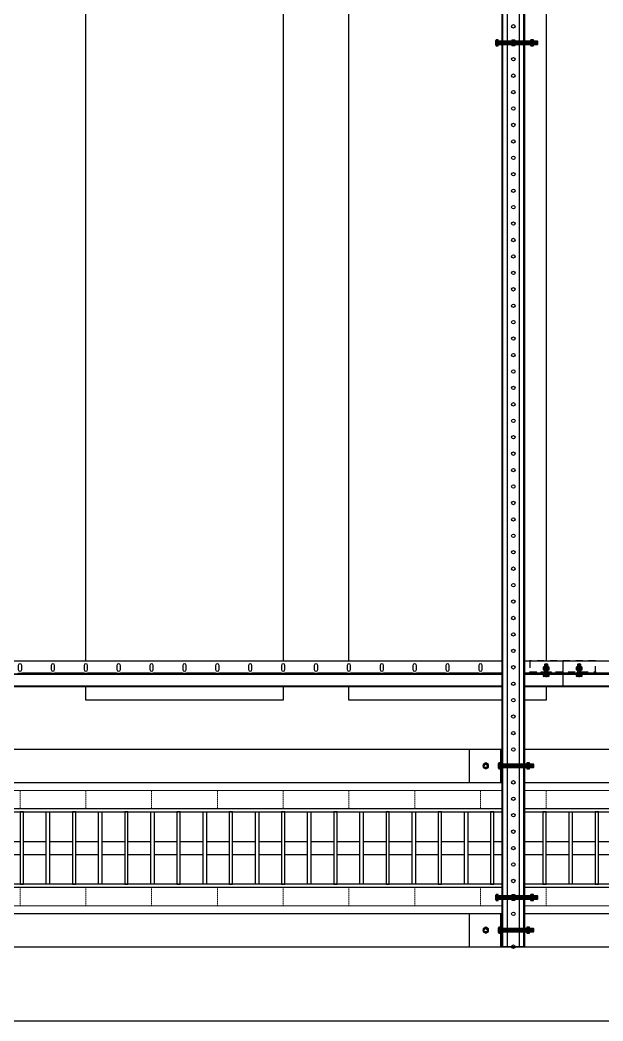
# Model space of a CAD drawing. Header units: millimetres. Extents: x -962357 to -591296, y -223672 to 59420.
# Drawn here: x -796230 to -795344, y -179329 to -177807 of the extents above; entities that cross this region are included whole.
import ezdxf

# ---------------------------------------------------------------- set-up
doc = ezdxf.new("R2010")
doc.units = ezdxf.units.MM
doc.linetypes.add('DPA_Hidden 50', pattern=[3, 2, -1])
doc.linetypes.add('TA_HL_003.00000', pattern=[19.5, 10.65, -8.85])
for name, color, linetype in [('000 - H A T C H', 8, 'Continuous'), ('000 - WIPEOUT', 250, 'Continuous'), ('001 - ASCESSORIES', 251, 'Continuous'), ('A04_TUBE SERIES', 2, 'Continuous'), ('A11_ALU.SOLID SHEET', 2, 'Continuous')]:
    doc.layers.add(name, color=color, linetype=linetype)
doc.layers.add('A-GLAZ-CURT', color=2, linetype='Continuous', lineweight=9)
pattern_1 = [(110, (-0.5, 0), (-0.939693, -0.34202), []), (110, (-0.2012, 0.6409), (-0.939693, -0.34202), [1.25, -0.25, 0, -0.25])]

# ---------------------------------------------------------------- blocks, each defined once
blk = doc.blocks.new('*U4621')
at = {"color": 1}
blk.add_wipeout([(600, -60), (-600, -60), (-600, 60), (600, 60)], dxfattribs=at).dxf.layer = '000 - WIPEOUT'
at = {"layer": '001 - ASCESSORIES', "color": 0}
blk.add_lwpolyline([(600, -60), (-600, -60), (-600, 60), (600, 60)], close=True, dxfattribs=at)
at = {"layer": '001 - ASCESSORIES'}
for points in [[(-593.5, -55), (-598.5, -55), (-598.5, 55), (-593.5, 55)], [(595, -55), (-595, -55), (-595, 55), (595, 55)], [(-558.8, -55), (-553.8, -55), (-553.8, 55), (-558.8, 55)], [(-514, -55), (-519, -55), (-519, 55), (-514, 55)], [(-479.3, -55), (-474.3, -55), (-474.3, 55), (-479.3, 55)], [(-434.6, -55), (-439.6, -55), (-439.6, 55), (-434.6, 55)], [(-399.8, -55), (-394.8, -55), (-394.8, 55), (-399.8, 55)], [(-355.1, -55), (-360.1, -55), (-360.1, 55), (-355.1, 55)], [(-320.4, -55), (-315.4, -55), (-315.4, 55), (-320.4, 55)], [(-275.6, -55), (-280.6, -55), (-280.6, 55), (-275.6, 55)], [(-240.9, -55), (-235.9, -55), (-235.9, 55), (-240.9, 55)], [(-196.2, -55), (-201.2, -55), (-201.2, 55), (-196.2, 55)], [(-161.4, -55), (-156.4, -55), (-156.4, 55), (-161.4, 55)], [(-116.7, -55), (-121.7, -55), (-121.7, 55), (-116.7, 55)], [(-82, -55), (-77, -55), (-77, 55), (-82, 55)], [(-37.2, -55), (-42.2, -55), (-42.2, 55), (-37.2, 55)], [(-2.5, -55), (2.5, -55), (2.5, 55), (-2.5, 55)], [(42.2, -55), (37.2, -55), (37.2, 55), (42.2, 55)], [(77, -55), (82, -55), (82, 55), (77, 55)], [(121.7, -55), (116.7, -55), (116.7, 55), (121.7, 55)], [(156.4, -55), (161.4, -55), (161.4, 55), (156.4, 55)], [(201.2, -55), (196.2, -55), (196.2, 55), (201.2, 55)], [(235.9, -55), (240.9, -55), (240.9, 55), (235.9, 55)], [(280.6, -55), (275.6, -55), (275.6, 55), (280.6, 55)], [(315.4, -55), (320.4, -55), (320.4, 55), (315.4, 55)], [(360.1, -55), (355.1, -55), (355.1, 55), (360.1, 55)], [(394.8, -55), (399.8, -55), (399.8, 55), (394.8, 55)], [(439.6, -55), (434.6, -55), (434.6, 55), (439.6, 55)], [(474.3, -55), (479.3, -55), (479.3, 55), (474.3, 55)], [(519, -55), (514, -55), (514, 55), (519, 55)], [(553.8, -55), (558.8, -55), (558.8, 55), (553.8, 55)], [(598.5, -55), (593.5, -55), (593.5, 55), (598.5, 55)]]:
    blk.add_lwpolyline(points, close=True, dxfattribs=at)
for points in [[(-593.5, 10), (-558.8, 10)], [(-553.8, 10), (-519, 10)], [(-514, 10), (-479.3, 10)], [(-474.3, 10), (-439.6, 10)], [(-434.6, 10), (-399.8, 10)], [(-394.8, 10), (-360.1, 10)], [(-355.1, 10), (-320.4, 10)], [(-315.4, 10), (-280.6, 10)], [(-275.6, 10), (-240.9, 10)], [(-235.9, 10), (-201.2, 10)], [(-196.2, 10), (-161.4, 10)], [(-156.4, 10), (-121.7, 10)], [(-116.7, 10), (-82, 10)], [(-77, 10), (-42.2, 10)], [(-37.2, 10), (-2.5, 10)], [(2.5, 10), (37.2, 10)], [(42.2, 10), (77, 10)], [(82, 10), (116.7, 10)], [(121.7, 10), (156.4, 10)], [(161.4, 10), (196.2, 10)], [(201.2, 10), (235.9, 10)], [(240.9, 10), (275.6, 10)], [(280.6, 10), (315.4, 10)], [(320.4, 10), (355.1, 10)], [(360.1, 10), (394.8, 10)], [(399.8, 10), (434.6, 10)], [(439.6, 10), (474.3, 10)], [(479.3, 10), (514, 10)], [(519, 10), (553.8, 10)], [(558.8, 10), (593.5, 10)], [(-593.5, -10), (-558.8, -10)], [(-553.8, -10), (-519, -10)], [(-514, -10), (-479.3, -10)], [(-474.3, -10), (-439.6, -10)], [(-434.6, -10), (-399.8, -10)], [(-394.8, -10), (-360.1, -10)], [(-355.1, -10), (-320.4, -10)], [(-315.4, -10), (-280.6, -10)], [(-275.6, -10), (-240.9, -10)], [(-235.9, -10), (-201.2, -10)], [(-196.2, -10), (-161.4, -10)], [(-156.4, -10), (-121.7, -10)], [(-116.7, -10), (-82, -10)], [(-77, -10), (-42.2, -10)], [(-37.2, -10), (-2.5, -10)], [(2.5, -10), (37.2, -10)], [(42.2, -10), (77, -10)], [(82, -10), (116.7, -10)], [(121.7, -10), (156.4, -10)], [(161.4, -10), (196.2, -10)], [(201.2, -10), (235.9, -10)], [(240.9, -10), (275.6, -10)], [(280.6, -10), (315.4, -10)], [(320.4, -10), (355.1, -10)], [(360.1, -10), (394.8, -10)], [(399.8, -10), (434.6, -10)], [(439.6, -10), (474.3, -10)], [(479.3, -10), (514, -10)], [(519, -10), (553.8, -10)], [(558.8, -10), (593.5, -10)]]:
    blk.add_lwpolyline(points, dxfattribs=at)
blk = doc.blocks.new('*U4646')
blk.add_attdef('EXTR.OVL-LENGTH_', (-25, -59.1), '', height=5)
blk.add_wipeout([(-25, 0), (25, 0), (25, 67400), (-25, 67400)]).dxf.layer = '000 - WIPEOUT'
at = {"layer": 'A04_TUBE SERIES', "color": 0}
blk.add_lwpolyline([(-25, 0), (25, 0), (25, 67400), (-25, 67400)], close=True, dxfattribs=at)
blk = doc.blocks.new('*U4648')
blk.add_attdef('EXTR.OVL-LENGTH_', (-25, -59.1), '', height=5)
blk.add_wipeout([(-25, 0), (25, 0), (25, 67400), (-25, 67400)]).dxf.layer = '000 - WIPEOUT'
at = {"layer": 'A04_TUBE SERIES', "color": 0}
blk.add_lwpolyline([(-25, 0), (25, 0), (25, 67400), (-25, 67400)], close=True, dxfattribs=at)
blk = doc.blocks.new('*U4717')
at = {"color": 3}
for points in [[(-1050, -22050), (1050, -22050), (1050, -22350), (-1050, -22350)], [(-1050, -22450), (1050, -22450), (1050, -22750), (-1050, -22750)]]:
    blk.add_wipeout(points, dxfattribs=at).dxf.layer = '000 - WIPEOUT'
at = {"layer": 'A11_ALU.SOLID SHEET', "color": 0, "linetype": 'ByBlock'}
for points in [[(-1050, -22350), (1050, -22350), (1050, -22050), (-1050, -22050)], [(-1050, -22750), (1050, -22750), (1050, -22450), (-1050, -22450)]]:
    blk.add_lwpolyline(points, close=True, dxfattribs=at)
blk = doc.blocks.new('000 - ASSCESSORIES_FAMELINE_GALV.BRACKET_FITTING_Z-PROFILE_HR-02AA_TOP_VIEW')
blk.add_wipeout([(-1200, 39), (1200, 39), (1200, 0), (-1200, 0)]).dxf.layer = '000 - WIPEOUT'
at = {"layer": '001 - ASCESSORIES', "linetype": 'Continuous'}
for p, q in [((-1200, 39), (1200, 39)), ((-1200, 0), (1200, 0))]:
    blk.add_line(p, q, dxfattribs=at)
at = {"layer": '001 - ASCESSORIES', "color": 1, "linetype": 'ByBlock'}
for p, q in [((422.4, 20.2), (422.4, 19)), ((472.4, 20.2), (472.4, 19)), ((522.4, 20.2), (522.4, 19)), ((572.4, 20.2), (572.4, 19)), ((622.4, 20.2), (622.4, 19)), ((672.4, 20.2), (672.4, 19)), ((722.4, 20.2), (722.4, 19)), ((772.4, 20.2), (772.4, 19)), ((822.4, 20.2), (822.4, 19)), ((872.4, 20.2), (872.4, 19)), ((922.4, 20.2), (922.4, 19)), ((972.4, 20.2), (972.4, 19)), ((1022.4, 20.2), (1022.4, 19)), ((1072.4, 20.2), (1072.4, 19)), ((1122.4, 20.2), (1122.4, 19)), ((1172.4, 20.2), (1172.4, 19))]:
    blk.add_line(p, q, dxfattribs=at)
at = {"layer": '001 - ASCESSORIES', "color": 0, "linetype": 'ByBlock'}
blk.add_lwpolyline([(-1200, 39), (1200, 39), (1200, 19), (-1200, 19)], close=True, dxfattribs=at)
at = {"layer": '001 - ASCESSORIES'}
for points in [[(-1172.4, 26), (-1172.4, 32, 1), (-1177.6, 32), (-1177.6, 26, 1)], [(377.6, 26), (377.6, 32, 1), (372.4, 32), (372.4, 26, 1)], [(427.6, 26), (427.6, 32, 1), (422.4, 32), (422.4, 26, 1)], [(477.6, 26), (477.6, 32, 1), (472.4, 32), (472.4, 26, 1)], [(527.6, 26), (527.6, 32, 1), (522.4, 32), (522.4, 26, 1)], [(577.6, 26), (577.6, 32, 1), (572.4, 32), (572.4, 26, 1)], [(627.6, 26), (627.6, 32, 1), (622.4, 32), (622.4, 26, 1)], [(677.6, 26), (677.6, 32, 1), (672.4, 32), (672.4, 26, 1)], [(727.6, 26), (727.6, 32, 1), (722.4, 32), (722.4, 26, 1)], [(777.6, 26), (777.6, 32, 1), (772.4, 32), (772.4, 26, 1)], [(827.6, 26), (827.6, 32, 1), (822.4, 32), (822.4, 26, 1)], [(877.6, 26), (877.6, 32, 1), (872.4, 32), (872.4, 26, 1)], [(927.6, 26), (927.6, 32, 1), (922.4, 32), (922.4, 26, 1)], [(977.6, 26), (977.6, 32, 1), (972.4, 32), (972.4, 26, 1)], [(1027.6, 26), (1027.6, 32, 1), (1022.4, 32), (1022.4, 26, 1)], [(1077.6, 26), (1077.6, 32, 1), (1072.4, 32), (1072.4, 26, 1)], [(1127.6, 26), (1127.6, 32, 1), (1122.4, 32), (1122.4, 26, 1)], [(1177.6, 26), (1177.6, 32, 1), (1172.4, 32), (1172.4, 26, 1)]]:
    blk.add_lwpolyline(points, format="xyb", close=True, dxfattribs=at)
at = {"layer": '001 - ASCESSORIES', "color": 1, "linetype": 'ByBlock'}
for points in [[(-1200, 20.2), (-1177.6, 20.2), (-1177.6, 19), (-1200, 19)], [(-1177.6, 20.2), (-1172.4, 20.2), (-1172.4, 19), (-1177.6, 19)], [(-1127.6, 20.2), (-1172.4, 20.2), (-1172.4, 19), (-1127.6, 19)], [(372.4, 20.2), (377.6, 20.2), (377.6, 19), (372.4, 19)], [(422.4, 20.2), (377.6, 20.2), (377.6, 19), (422.4, 19)], [(422.4, 20.2), (427.6, 20.2), (427.6, 19), (422.4, 19)], [(472.4, 20.2), (427.6, 20.2), (427.6, 19), (472.4, 19)], [(472.4, 20.2), (477.6, 20.2), (477.6, 19), (472.4, 19)], [(522.4, 20.2), (477.6, 20.2), (477.6, 19), (522.4, 19)], [(522.4, 20.2), (527.6, 20.2), (527.6, 19), (522.4, 19)], [(572.4, 20.2), (527.6, 20.2), (527.6, 19), (572.4, 19)], [(572.4, 20.2), (577.6, 20.2), (577.6, 19), (572.4, 19)], [(622.4, 20.2), (577.6, 20.2), (577.6, 19), (622.4, 19)], [(622.4, 20.2), (627.6, 20.2), (627.6, 19), (622.4, 19)], [(672.4, 20.2), (627.6, 20.2), (627.6, 19), (672.4, 19)], [(672.4, 20.2), (677.6, 20.2), (677.6, 19), (672.4, 19)], [(722.4, 20.2), (677.6, 20.2), (677.6, 19), (722.4, 19)], [(722.4, 20.2), (727.6, 20.2), (727.6, 19), (722.4, 19)], [(772.4, 20.2), (727.6, 20.2), (727.6, 19), (772.4, 19)], [(772.4, 20.2), (777.6, 20.2), (777.6, 19), (772.4, 19)], [(822.4, 20.2), (777.6, 20.2), (777.6, 19), (822.4, 19)], [(822.4, 20.2), (827.6, 20.2), (827.6, 19), (822.4, 19)], [(872.4, 20.2), (827.6, 20.2), (827.6, 19), (872.4, 19)], [(872.4, 20.2), (877.6, 20.2), (877.6, 19), (872.4, 19)], [(922.4, 20.2), (877.6, 20.2), (877.6, 19), (922.4, 19)], [(922.4, 20.2), (927.6, 20.2), (927.6, 19), (922.4, 19)], [(972.4, 20.2), (927.6, 20.2), (927.6, 19), (972.4, 19)], [(972.4, 20.2), (977.6, 20.2), (977.6, 19), (972.4, 19)], [(1022.4, 20.2), (977.6, 20.2), (977.6, 19), (1022.4, 19)], [(1022.4, 20.2), (1027.6, 20.2), (1027.6, 19), (1022.4, 19)], [(1072.4, 20.2), (1027.6, 20.2), (1027.6, 19), (1072.4, 19)], [(1072.4, 20.2), (1077.6, 20.2), (1077.6, 19), (1072.4, 19)], [(1122.4, 20.2), (1077.6, 20.2), (1077.6, 19), (1122.4, 19)], [(1122.4, 20.2), (1127.6, 20.2), (1127.6, 19), (1122.4, 19)], [(1172.4, 20.2), (1127.6, 20.2), (1127.6, 19), (1172.4, 19)], [(1172.4, 20.2), (1177.6, 20.2), (1177.6, 19), (1172.4, 19)], [(1200, 20.2), (1177.6, 20.2), (1177.6, 19), (1200, 19)]]:
    blk.add_lwpolyline(points, close=True, dxfattribs=at)
at = {"layer": '001 - ASCESSORIES'}
blk.add_lwpolyline([(-1200, 19), (1200, 19), (1200, 0), (-1200, 0)], close=True, dxfattribs=at)
at = {"layer": '001 - ASCESSORIES', "color": 2}
blk.add_lwpolyline([(-1200, 1.2), (1200, 1.2), (1200, 0), (-1200, 0)], close=True, dxfattribs=at)
blk = doc.blocks.new('*U4662')
at = {"color": 1}
for p, q in [((-3.5, 4.5), (3.5, 4.5)), ((-3.5, 0), (3.5, 0))]:
    blk.add_line(p, q, dxfattribs=at)
at = {"color": 0}
for points in [[(-2.3, 4.2, 0.249893), (-4.6, 4.2), (-4.6, 0.3, 0.249893), (-2.3, 0.3)], [(2.3, 4.2, 0.062422), (0, 4.5, 0.062422), (-2.3, 4.2), (-2.3, 0.3, 0.061692), (0, 0, 0.061692), (2.3, 0.3)], [(4.6, 4.2, 0.249893), (2.3, 4.2), (2.3, 0.3, 0.249893), (4.6, 0.3)]]:
    blk.add_lwpolyline(points, format="xyb", close=True, dxfattribs=at)
blk = doc.blocks.new('*U4707')
at = {"layer": '000 - H A T C H'}
h = blk.add_hatch(color=250, dxfattribs=at)
h.dxf.hatch_style = 1
edge = h.paths.add_edge_path()
edge.add_line((0.3, 4.6), (4.2, 4.6))
edge.add_arc((2, 3.5), 2.45, 0, 28.0609, ccw=False)
edge.add_line((4.5, 3.5), (4.5, 0))
edge.add_arc((-4.9, 0), 9.36, -0.0239, 0.0239, ccw=False)
edge.add_line((4.5, 0), (4.5, 0))
edge.add_arc((-4.9, 0), 9.36, -0.0239, 0.0239, ccw=False)
edge.add_line((4.5, 0), (4.5, -3.5))
edge.add_arc((2, -3.5), 2.45, -28.0609, 0, ccw=False)
edge.add_line((4.2, -4.6), (0.3, -4.6))
edge.add_arc((2.5, -3.5), 2.45, 180, 208.0609, ccw=False)
edge.add_line((0, -3.5), (0, 3.5))
edge.add_arc((2.5, 3.5), 2.45, 151.9391, 180, ccw=False)
at = {"layer": '001 - ASCESSORIES', "color": 0, "rotation": 270}
blk.add_blockref('*U4662', (0, 0), dxfattribs=at)
blk = doc.blocks.new('*U4682')
at = {"color": 1}
for p, q in [((-3.5, 3.5), (3.5, 3.5)), ((-3.5, 0), (3.5, 0))]:
    blk.add_line(p, q, dxfattribs=at)
at = {"color": 0}
for points in [[(-2.3, 3.2, 0.249855), (-4.6, 3.2), (-4.6, 0.3, 0.249855), (-2.3, 0.3)], [(2.3, 3.2, 0.062432), (0, 3.5, 0.062432), (-2.3, 3.2), (-2.3, 0.3, 0.061701), (0, 0, 0.061701), (2.3, 0.3)], [(4.6, 3.2, 0.249855), (2.3, 3.2), (2.3, 0.3, 0.249855), (4.6, 0.3)]]:
    blk.add_lwpolyline(points, format="xyb", close=True, dxfattribs=at)
blk = doc.blocks.new('*U4688')
at = {"layer": '000 - H A T C H'}
h = blk.add_hatch(dxfattribs=at)
h.set_pattern_fill('ANSI35', color=8, scale=4, angle=65)
h.set_pattern_definition(pattern_1)
h.paths.add_polyline_path([(0, -2.5), (14.5, -2.5), (14.5, 2.5), (0, 2.5)])
at = {"color": 8}
blk.add_line((14.5, -2.5), (14.5, 2.5), dxfattribs=at)
at = {"color": 1}
blk.add_lwpolyline([(14.5, 2.5), (0, 2.5), (0, -2.5), (14.5, -2.5), (15, -2), (15, 2)], close=True, dxfattribs=at)
blk = doc.blocks.new('*U4699')
at = {"layer": '000 - H A T C H'}
h = blk.add_hatch(color=250, dxfattribs=at)
h.dxf.hatch_style = 1
edge = h.paths.add_edge_path()
edge.add_line((-0.3, -4.6), (-3.2, -4.6))
edge.add_arc((-1, -3.5), 2.45, 180, 208.0569, ccw=False)
edge.add_line((-3.5, -3.5), (-3.5, 0))
edge.add_arc((5.9, 0), 9.36, 179.9761, 180.0239, ccw=False)
edge.add_line((-3.5, 0), (-3.5, 0))
edge.add_arc((5.9, 0), 9.36, 179.9761, 180.0239, ccw=False)
edge.add_line((-3.5, 0), (-3.5, 3.5))
edge.add_arc((-1, 3.5), 2.45, 151.9431, 180, ccw=False)
edge.add_line((-3.2, 4.6), (-0.3, 4.6))
edge.add_arc((-2.5, 3.5), 2.45, 360, 388.0569, ccw=False)
edge.add_line((0, 3.5), (0, -3.5))
edge.add_arc((-2.5, -3.5), 2.45, 331.9431, 360, ccw=False)
blk.add_blockref('*U4688', (0, 0))
at = {"layer": '001 - ASCESSORIES', "rotation": 90}
blk.add_blockref('*U4682', (0, 0), dxfattribs=at)
blk = doc.blocks.new('000 - ASSCESSORIES_FAMELINE_GALV._SPICE-FOR_HR-02A_TOP_VIEW')
at = {"layer": '001 - ASCESSORIES', "color": 0, "linetype": 'ByBlock'}
blk.add_lwpolyline([(-50, 0), (50, 0), (50, 18.8), (-50, 18.8)], close=True, dxfattribs=at)
at = {"layer": '001 - ASCESSORIES', "linetype": 'ByBlock'}
blk.add_lwpolyline([(-50, 2), (50, 2), (50, 0), (-50, 0)], close=True, dxfattribs=at)
at = {"layer": '001 - ASCESSORIES', "color": 1}
for points in [[(-32.6, 2), (-17.4, 2), (-17.4, 0), (-32.6, 0)], [(22.4, 2), (27.6, 2), (27.6, 0), (22.4, 0)]]:
    blk.add_lwpolyline(points, close=True, dxfattribs=at)
blk = doc.blocks.new('*U4946')
at = {"layer": '001 - ASCESSORIES', "linetype": 'ByBlock', "rotation": 180}
blk.add_blockref('000 - ASSCESSORIES_FAMELINE_GALV.BRACKET_FITTING_Z-PROFILE_HR-02AA_TOP_VIEW', (-24000, 39), dxfattribs=at)
blk.add_blockref('000 - ASSCESSORIES_FAMELINE_GALV.BRACKET_FITTING_Z-PROFILE_HR-02AA_TOP_VIEW', (-21600, 39), dxfattribs=at)
at = {"layer": '001 - ASCESSORIES', "rotation": 270}
for name, p in [('*U4699', (-22825, 20)), ('*U4707', (-22825, 13.6))]:
    blk.add_blockref(name, p, dxfattribs=at)
at = {"layer": '001 - ASCESSORIES', "linetype": 'TA_HL_003.00000', "rotation": 180}
blk.add_blockref('000 - ASSCESSORIES_FAMELINE_GALV._SPICE-FOR_HR-02A_TOP_VIEW', (-22800, 18.8), dxfattribs=at)
at = {"layer": '001 - ASCESSORIES', "rotation": 270}
for name, p in [('*U4699', (-22775, 20)), ('*U4707', (-22775, 13.6))]:
    blk.add_blockref(name, p, dxfattribs=at)
blk = doc.blocks.new('*U4945')
at = {"color": 6}
blk.add_wipeout([(1425, -17), (-1425, -17), (-1425, 17), (1425, 17)], dxfattribs=at).dxf.layer = '000 - WIPEOUT'
at = {"layer": '001 - ASCESSORIES', "color": 0, "linetype": 'ByBlock'}
for p, q in [((1425, 15.8), (-1425, 15.8)), ((1425, -15.8), (-1425, -15.8))]:
    blk.add_line(p, q, dxfattribs=at)
at = {"layer": '001 - ASCESSORIES', "color": 1}
blk.add_lwpolyline([(1425, 17), (1425, -17), (-1425, -17), (-1425, 17)], close=True, dxfattribs=at)
at = {"layer": '001 - ASCESSORIES', "color": 0, "linetype": 'ByBlock'}
for points in [[(-1425, 17), (-1425, 9), (1425, 9), (1425, 17)], [(-1425, -9), (-1425, -17), (1425, -17), (1425, -9)]]:
    blk.add_lwpolyline(points, close=True, dxfattribs=at)
at = {"layer": '001 - ASCESSORIES', "color": 1, "linetype": 'Continuous'}
for centre in [(25, 0), (50, 0), (75, 0), (100, 0), (125, 0), (150, 0), (175, 0), (200, 0), (225, 0), (250, 0), (275, 0), (300, 0), (325, 0), (350, 0), (375, 0), (400, 0), (425, 0), (450, 0), (475, 0), (500, 0), (525, 0), (550, 0), (575, 0), (600, 0), (625, 0), (650, 0), (675, 0), (700, 0), (725, 0), (750, 0), (775, 0), (800, 0), (825, 0), (850, 0), (875, 0), (900, 0), (925, 0), (950, 0), (975, 0), (1000, 0), (1025, 0), (1050, 0), (1075, 0), (1100, 0), (1125, 0), (1150, 0), (1175, 0), (1200, 0), (1225, 0), (1250, 0), (1275, 0), (1300, 0), (1325, 0), (1350, 0), (1375, 0), (1400, 0), (1425, 0)]:
    blk.add_circle(centre, 2.6, dxfattribs=at)
blk = doc.blocks.new('*U4663')
at = {"layer": '001 - ASCESSORIES', "color": 0}
blk.add_lwpolyline([(4.6, 0), (2.3, 4), (-2.3, 4), (-4.6, 0), (-2.3, -4), (2.3, -4)], close=True, dxfattribs=at)
at = {"layer": '001 - ASCESSORIES', "color": 8}
blk.add_circle((0, 0), 3.85, dxfattribs=at)
at = {"layer": '001 - ASCESSORIES', "color": 0}
blk.add_circle((0, 0), 2.6, dxfattribs=at)
blk = doc.blocks.new('*U4664')
at = {"layer": '000 - H A T C H'}
h = blk.add_hatch(color=250, dxfattribs=at)
h.dxf.hatch_style = 1
h.paths.add_polyline_path([(4, -2.3), (4, 2.3), (0, 4.6), (-4, 2.3), (-4, -2.3), (0, -4.6)])
h.paths.add_polyline_path([(0, -2.6, -1), (0, 2.6, -1)], flags=16)
at = {"layer": '001 - ASCESSORIES', "color": 0, "rotation": 270}
blk.add_blockref('*U4663', (0, 0), dxfattribs=at)
blk = doc.blocks.new('*U4696')
at = {"layer": '000 - H A T C H'}
h = blk.add_hatch(dxfattribs=at)
h.set_pattern_fill('ANSI35', color=8, scale=4, angle=65)
h.set_pattern_definition(pattern_1)
h.paths.add_polyline_path([(0, -2.5), (59.5, -2.5), (59.5, 2.5), (0, 2.5)])
at = {"color": 8}
blk.add_line((59.5, -2.5), (59.5, 2.5), dxfattribs=at)
at = {"color": 1}
blk.add_lwpolyline([(59.5, 2.5), (0, 2.5), (0, -2.5), (59.5, -2.5), (60, -2), (60, 2)], close=True, dxfattribs=at)
blk = doc.blocks.new('*U4748')
at = {"layer": '000 - H A T C H'}
h = blk.add_hatch(color=250, dxfattribs=at)
h.dxf.hatch_style = 1
edge = h.paths.add_edge_path()
edge.add_line((-0.3, -4.6), (-3.2, -4.6))
edge.add_arc((-1, -3.5), 2.45, 180, 208.0569, ccw=False)
edge.add_line((-3.5, -3.5), (-3.5, 0))
edge.add_arc((5.9, 0), 9.36, 179.9761, 180.0239, ccw=False)
edge.add_line((-3.5, 0), (-3.5, 0))
edge.add_arc((5.9, 0), 9.36, 179.9761, 180.0239, ccw=False)
edge.add_line((-3.5, 0), (-3.5, 3.5))
edge.add_arc((-1, 3.5), 2.45, 151.9431, 180, ccw=False)
edge.add_line((-3.2, 4.6), (-0.3, 4.6))
edge.add_arc((-2.5, 3.5), 2.45, 360, 388.0569, ccw=False)
edge.add_line((0, 3.5), (0, -3.5))
edge.add_arc((-2.5, -3.5), 2.45, 331.9431, 360, ccw=False)
blk.add_blockref('*U4696', (0, 0))
at = {"layer": '001 - ASCESSORIES', "rotation": 90}
blk.add_blockref('*U4682', (0, 0), dxfattribs=at)
blk = doc.blocks.new('*U4821')
at = {"layer": '001 - ASCESSORIES'}
blk.add_blockref('*U4748', (-23, 0), dxfattribs=at)
at = {"layer": '001 - ASCESSORIES', "color": 2}
for rotation in [90, 90, 270, 270]:
    blk.add_blockref('*U4664', (0, 0), dxfattribs=dict(at, rotation=rotation))
at = {"layer": '001 - ASCESSORIES', "color": 1}
blk.add_blockref('*U4707', (26.2, 0), dxfattribs=at)
blk = doc.blocks.new('000 - ASSCESSORIES_FAMELINE_AL.EXTR._L-PROFILE_50x68mm._non-code_TOP_VIEW')
blk.add_wipeout([(-50, -25), (0, -25), (0, 25), (-50, 25)]).dxf.layer = '000 - WIPEOUT'
at = {"layer": '000 - H A T C H'}
h = blk.add_hatch(dxfattribs=at)
h.set_pattern_fill('ANSI32', color=8, scale=0.5)
h.set_pattern_definition([(45, (-14193.569, 11847.092), (-3.367596, 3.367596), []), (45, (-14191.324, 11847.092), (-3.367596, 3.367596), [])])
h.paths.add_polyline_path([(-2, 20), (0, 20), (0, 25), (-2, 25)])
h.paths.add_polyline_path([(0, -20), (-2, -20), (-2, -25), (0, -25)])
at = {"layer": '001 - ASCESSORIES', "color": 0}
for p, q in [((0, 20), (-2, 20)), ((-2, -20), (0, -20))]:
    blk.add_line(p, q, dxfattribs=at)
at = {"layer": '001 - ASCESSORIES', "color": 1}
blk.add_line((-2, -20), (-2, 20), dxfattribs=at)
at = {"layer": '001 - ASCESSORIES'}
blk.add_lwpolyline([(-50, -25), (0, -25), (0, 25), (-50, 25)], close=True, dxfattribs=at)
at = {"layer": '001 - ASCESSORIES', "color": 0}
for points in [[(-2, 25), (0, 25), (0, 20), (-2, 20)], [(-2, -20), (0, -20), (0, -25), (-2, -25)]]:
    blk.add_lwpolyline(points, close=True, dxfattribs=at)
at = {"layer": '001 - ASCESSORIES', "color": 1}
blk.add_circle((-25, 0), 2.6, dxfattribs=at)
blk = doc.blocks.new('*U4738')
at = {"layer": '001 - ASCESSORIES', "color": 0}
blk.add_blockref('000 - ASSCESSORIES_FAMELINE_AL.EXTR._L-PROFILE_50x68mm._non-code_TOP_VIEW', (0, 0), dxfattribs=at)
blk = doc.blocks.new('*U4683')
blk.add_circle((0, 0), 3.66)
at = {"layer": '001 - ASCESSORIES', "color": 0}
blk.add_lwpolyline([(4.6, 0), (2.3, 4), (-2.3, 4), (-4.6, 0), (-2.3, -4), (2.3, -4)], close=True, dxfattribs=at)
at = {"layer": '001 - ASCESSORIES', "color": 8}
blk.add_circle((0, 0), 3.85, dxfattribs=at)
blk = doc.blocks.new('*U4715')
at = {"layer": '001 - ASCESSORIES', "rotation": 90}
blk.add_blockref('*U4683', (0, 0), dxfattribs=at)
blk = doc.blocks.new('*U4751')
at = {"layer": '001 - ASCESSORIES'}
blk.add_blockref('*U4715', (0, 0), dxfattribs=at)
blk = doc.blocks.new('*U4694')
at = {"layer": '000 - H A T C H'}
h = blk.add_hatch(dxfattribs=at)
h.set_pattern_fill('ANSI35', color=8, scale=4, angle=65)
h.set_pattern_definition(pattern_1)
h.paths.add_polyline_path([(0, -2.5), (49.5, -2.5), (49.5, 2.5), (0, 2.5)])
at = {"color": 8}
blk.add_line((49.5, -2.5), (49.5, 2.5), dxfattribs=at)
at = {"color": 1}
blk.add_lwpolyline([(49.5, 2.5), (0, 2.5), (0, -2.5), (49.5, -2.5), (50, -2), (50, 2)], close=True, dxfattribs=at)
blk = doc.blocks.new('*U4746')
at = {"layer": '000 - H A T C H'}
h = blk.add_hatch(color=250, dxfattribs=at)
h.dxf.hatch_style = 1
edge = h.paths.add_edge_path()
edge.add_line((-0.3, -4.6), (-3.2, -4.6))
edge.add_arc((-1, -3.5), 2.45, 180, 208.0569, ccw=False)
edge.add_line((-3.5, -3.5), (-3.5, 0))
edge.add_arc((5.9, 0), 9.36, 179.9761, 180.0239, ccw=False)
edge.add_line((-3.5, 0), (-3.5, 0))
edge.add_arc((5.9, 0), 9.36, 179.9761, 180.0239, ccw=False)
edge.add_line((-3.5, 0), (-3.5, 3.5))
edge.add_arc((-1, 3.5), 2.45, 151.9431, 180, ccw=False)
edge.add_line((-3.2, 4.6), (-0.3, 4.6))
edge.add_arc((-2.5, 3.5), 2.45, 360, 388.0569, ccw=False)
edge.add_line((0, 3.5), (0, -3.5))
edge.add_arc((-2.5, -3.5), 2.45, 331.9431, 360, ccw=False)
blk.add_blockref('*U4694', (0, 0))
at = {"layer": '001 - ASCESSORIES', "rotation": 90}
blk.add_blockref('*U4682', (0, 0), dxfattribs=at)
blk = doc.blocks.new('*U4752')
at = {"layer": '001 - ASCESSORIES'}
for name, p in [('*U4746', (0, 0)), ('*U4707', (39.2, 0))]:
    blk.add_blockref(name, p, dxfattribs=at)
blk = doc.blocks.new('*U4794')
at = {"color": 2}
blk.add_blockref('*U4738', (0, 0), dxfattribs=at)
for name, p in [('*U4751', (-25, 0)), ('*U4752', (-2, 0))]:
    blk.add_blockref(name, p)
blk = doc.blocks.new('*U4956')
blk.add_lwpolyline([(27650, -552), (-107450, -552), (-107450, -3555), (27650, -3555)], close=True)
blk.add_blockref('*U4621', (-51150, -3292))
at = {"layer": 'A04_TUBE SERIES', "color": 0, "linetype": 'ByBlock', "rotation": 90}
for name, p in [('*U4646', (-39950, -3167)), ('*U4648', (-39950, -3417))]:
    blk.add_blockref(name, p, dxfattribs=at)
at = {"layer": 'A11_ALU.SOLID SHEET', "color": 0, "linetype": 'ByBlock', "xscale": -1, "rotation": 90}
blk.add_blockref('*U4717', (-73500, -2017), dxfattribs=at)
at = {"layer": '001 - ASCESSORIES', "linetype": 'ByBlock', "rotation": 180}
blk.add_blockref('*U4946', (-73525, -3007.3), dxfattribs=at)
at = {"layer": '001 - ASCESSORIES', "linetype": 'ByBlock', "rotation": 270}
blk.add_blockref('*U4945', (-50800, -2017), dxfattribs=at)
at = {"layer": '001 - ASCESSORIES', "linetype": 'ByBlock'}
for name, p in [('*U4821', (-50800, -2067)), ('*U4794', (-50817, -3167)), ('*U4821', (-50800, -3367)), ('*U4794', (-50817, -3417))]:
    blk.add_blockref(name, p, dxfattribs=at)
blk.add_blockref('*U4794', (-50817, -3417), dxfattribs=at)
blk = doc.blocks.new('DPA_CP_Metal Ceiling Luminaire2 - Linear Luminaire-12404975-4160-01 UPPER PLATFORM LEVEL - REFLECTED CEILING PLAN')
at = {"layer": 'A-GLAZ-CURT'}
for p, q in [((-786932.4, 2701.5), (-786932.4, 2976.5)), ((-786932.4, 2976.5), (-785732.4, 2976.5)), ((-786932.4, 2976.5), (-786932.4, 2701.5)), ((-785732.4, 2976.5), (-786932.4, 2976.5)), ((-786932.4, 2976.5), (-785732.4, 2976.5)), ((-785732.4, 2976.5), (-785732.4, 2701.5)), ((-785732.4, 2701.5), (-785732.4, 2976.5)), ((-786932.4, 2939), (-786932.4, 2701.5)), ((-785732.4, 2939), (-785732.4, 2701.5)), ((-786932.4, 2926.5), (-785732.4, 2926.5)), ((-786932.4, 2751.5), (-785732.4, 2751.5)), ((-785732.4, 2701.5), (-786932.4, 2701.5)), ((-785732.4, 2701.5), (-786932.4, 2701.5)), ((-786932.4, 2701.5), (-785732.4, 2701.5))]:
    blk.add_line(p, q, dxfattribs=at)
at = {"layer": 'A-GLAZ-CURT', "linetype": 'DPA_Hidden 50'}
for p, q in [((-786837.4, 2926.5), (-786837.4, 2751.5)), ((-786732.4, 2926.5), (-786732.4, 2751.5)), ((-786632.4, 2926.5), (-786632.4, 2751.5)), ((-786532.4, 2926.5), (-786532.4, 2751.5)), ((-786432.4, 2926.5), (-786432.4, 2751.5)), ((-786332.4, 2926.5), (-786332.4, 2751.5)), ((-786232.4, 2926.5), (-786232.4, 2751.5)), ((-786132.4, 2926.5), (-786132.4, 2751.5)), ((-786032.4, 2926.5), (-786032.4, 2751.5)), ((-785932.4, 2926.5), (-785932.4, 2751.5)), ((-785827.4, 2926.5), (-785827.4, 2751.5))]:
    blk.add_line(p, q, dxfattribs=at)
blk = doc.blocks.new('*U453')
at = {"color": 1}
blk.add_wipeout([(600, -60), (-600, -60), (-600, 60), (600, 60)], dxfattribs=at).dxf.layer = '000 - WIPEOUT'
at = {"layer": '001 - ASCESSORIES', "color": 0}
blk.add_lwpolyline([(600, -60), (-600, -60), (-600, 60), (600, 60)], close=True, dxfattribs=at)
at = {"layer": '001 - ASCESSORIES'}
for points in [[(-593.5, -55), (-598.5, -55), (-598.5, 55), (-593.5, 55)], [(595, -55), (-595, -55), (-595, 55), (595, 55)], [(-558.8, -55), (-553.8, -55), (-553.8, 55), (-558.8, 55)], [(-514, -55), (-519, -55), (-519, 55), (-514, 55)], [(-479.3, -55), (-474.3, -55), (-474.3, 55), (-479.3, 55)], [(-434.6, -55), (-439.6, -55), (-439.6, 55), (-434.6, 55)], [(-399.8, -55), (-394.8, -55), (-394.8, 55), (-399.8, 55)], [(-355.1, -55), (-360.1, -55), (-360.1, 55), (-355.1, 55)], [(-320.4, -55), (-315.4, -55), (-315.4, 55), (-320.4, 55)], [(-275.6, -55), (-280.6, -55), (-280.6, 55), (-275.6, 55)], [(-240.9, -55), (-235.9, -55), (-235.9, 55), (-240.9, 55)], [(-196.2, -55), (-201.2, -55), (-201.2, 55), (-196.2, 55)], [(-161.4, -55), (-156.4, -55), (-156.4, 55), (-161.4, 55)], [(-116.7, -55), (-121.7, -55), (-121.7, 55), (-116.7, 55)], [(-82, -55), (-77, -55), (-77, 55), (-82, 55)], [(-37.2, -55), (-42.2, -55), (-42.2, 55), (-37.2, 55)], [(-2.5, -55), (2.5, -55), (2.5, 55), (-2.5, 55)], [(42.2, -55), (37.2, -55), (37.2, 55), (42.2, 55)], [(77, -55), (82, -55), (82, 55), (77, 55)], [(121.7, -55), (116.7, -55), (116.7, 55), (121.7, 55)], [(156.4, -55), (161.4, -55), (161.4, 55), (156.4, 55)], [(201.2, -55), (196.2, -55), (196.2, 55), (201.2, 55)], [(235.9, -55), (240.9, -55), (240.9, 55), (235.9, 55)], [(280.6, -55), (275.6, -55), (275.6, 55), (280.6, 55)], [(315.4, -55), (320.4, -55), (320.4, 55), (315.4, 55)], [(360.1, -55), (355.1, -55), (355.1, 55), (360.1, 55)], [(394.8, -55), (399.8, -55), (399.8, 55), (394.8, 55)], [(439.6, -55), (434.6, -55), (434.6, 55), (439.6, 55)], [(474.3, -55), (479.3, -55), (479.3, 55), (474.3, 55)], [(519, -55), (514, -55), (514, 55), (519, 55)], [(553.8, -55), (558.8, -55), (558.8, 55), (553.8, 55)], [(598.5, -55), (593.5, -55), (593.5, 55), (598.5, 55)]]:
    blk.add_lwpolyline(points, close=True, dxfattribs=at)
for points in [[(-593.5, 10), (-558.8, 10)], [(-553.8, 10), (-519, 10)], [(-514, 10), (-479.3, 10)], [(-474.3, 10), (-439.6, 10)], [(-434.6, 10), (-399.8, 10)], [(-394.8, 10), (-360.1, 10)], [(-355.1, 10), (-320.4, 10)], [(-315.4, 10), (-280.6, 10)], [(-275.6, 10), (-240.9, 10)], [(-235.9, 10), (-201.2, 10)], [(-196.2, 10), (-161.4, 10)], [(-156.4, 10), (-121.7, 10)], [(-116.7, 10), (-82, 10)], [(-77, 10), (-42.2, 10)], [(-37.2, 10), (-2.5, 10)], [(2.5, 10), (37.2, 10)], [(42.2, 10), (77, 10)], [(82, 10), (116.7, 10)], [(121.7, 10), (156.4, 10)], [(161.4, 10), (196.2, 10)], [(201.2, 10), (235.9, 10)], [(240.9, 10), (275.6, 10)], [(280.6, 10), (315.4, 10)], [(320.4, 10), (355.1, 10)], [(360.1, 10), (394.8, 10)], [(399.8, 10), (434.6, 10)], [(439.6, 10), (474.3, 10)], [(479.3, 10), (514, 10)], [(519, 10), (553.8, 10)], [(558.8, 10), (593.5, 10)], [(-593.5, -10), (-558.8, -10)], [(-553.8, -10), (-519, -10)], [(-514, -10), (-479.3, -10)], [(-474.3, -10), (-439.6, -10)], [(-434.6, -10), (-399.8, -10)], [(-394.8, -10), (-360.1, -10)], [(-355.1, -10), (-320.4, -10)], [(-315.4, -10), (-280.6, -10)], [(-275.6, -10), (-240.9, -10)], [(-235.9, -10), (-201.2, -10)], [(-196.2, -10), (-161.4, -10)], [(-156.4, -10), (-121.7, -10)], [(-116.7, -10), (-82, -10)], [(-77, -10), (-42.2, -10)], [(-37.2, -10), (-2.5, -10)], [(2.5, -10), (37.2, -10)], [(42.2, -10), (77, -10)], [(82, -10), (116.7, -10)], [(121.7, -10), (156.4, -10)], [(161.4, -10), (196.2, -10)], [(201.2, -10), (235.9, -10)], [(240.9, -10), (275.6, -10)], [(280.6, -10), (315.4, -10)], [(320.4, -10), (355.1, -10)], [(360.1, -10), (394.8, -10)], [(399.8, -10), (434.6, -10)], [(439.6, -10), (474.3, -10)], [(479.3, -10), (514, -10)], [(519, -10), (553.8, -10)], [(558.8, -10), (593.5, -10)]]:
    blk.add_lwpolyline(points, dxfattribs=at)
blk = doc.blocks.new('*U725')
blk.add_attdef('EXTR.OVL-LENGTH_', (-25, -59.1), '', height=5)
blk.add_wipeout([(-25, 0), (25, 0), (25, 67400), (-25, 67400)]).dxf.layer = '000 - WIPEOUT'
at = {"layer": 'A04_TUBE SERIES', "color": 0}
blk.add_lwpolyline([(-25, 0), (25, 0), (25, 67400), (-25, 67400)], close=True, dxfattribs=at)
blk = doc.blocks.new('*U726')
blk.add_attdef('EXTR.OVL-LENGTH_', (-25, -59.1), '', height=5)
blk.add_wipeout([(-25, 0), (25, 0), (25, 67400), (-25, 67400)]).dxf.layer = '000 - WIPEOUT'
at = {"layer": 'A04_TUBE SERIES', "color": 0}
blk.add_lwpolyline([(-25, 0), (25, 0), (25, 67400), (-25, 67400)], close=True, dxfattribs=at)
blk = doc.blocks.new('*U695')
at = {"color": 3}
for points in [[(-1050, -22050), (1050, -22050), (1050, -22350), (-1050, -22350)], [(-1050, -22450), (1050, -22450), (1050, -22750), (-1050, -22750)]]:
    blk.add_wipeout(points, dxfattribs=at).dxf.layer = '000 - WIPEOUT'
at = {"layer": 'A11_ALU.SOLID SHEET', "color": 0, "linetype": 'ByBlock'}
for points in [[(-1050, -22350), (1050, -22350), (1050, -22050), (-1050, -22050)], [(-1050, -22750), (1050, -22750), (1050, -22450), (-1050, -22450)]]:
    blk.add_lwpolyline(points, close=True, dxfattribs=at)
blk = doc.blocks.new('*U349')
at = {"color": 1}
for p, q in [((-3.5, 4.5), (3.5, 4.5)), ((-3.5, 0), (3.5, 0))]:
    blk.add_line(p, q, dxfattribs=at)
at = {"color": 0}
for points in [[(-2.3, 4.2, 0.249893), (-4.6, 4.2), (-4.6, 0.3, 0.249893), (-2.3, 0.3)], [(2.3, 4.2, 0.062422), (0, 4.5, 0.062422), (-2.3, 4.2), (-2.3, 0.3, 0.061692), (0, 0, 0.061692), (2.3, 0.3)], [(4.6, 4.2, 0.249893), (2.3, 4.2), (2.3, 0.3, 0.249893), (4.6, 0.3)]]:
    blk.add_lwpolyline(points, format="xyb", close=True, dxfattribs=at)
blk = doc.blocks.new('*U667')
at = {"layer": '000 - H A T C H'}
h = blk.add_hatch(color=250, dxfattribs=at)
h.dxf.hatch_style = 1
edge = h.paths.add_edge_path()
edge.add_line((0.3, 4.6), (4.2, 4.6))
edge.add_arc((2, 3.5), 2.45, 0, 28.0609, ccw=False)
edge.add_line((4.5, 3.5), (4.5, 0))
edge.add_arc((-4.9, 0), 9.36, -0.0239, 0.0239, ccw=False)
edge.add_line((4.5, 0), (4.5, 0))
edge.add_arc((-4.9, 0), 9.36, -0.0239, 0.0239, ccw=False)
edge.add_line((4.5, 0), (4.5, -3.5))
edge.add_arc((2, -3.5), 2.45, -28.0609, 0, ccw=False)
edge.add_line((4.2, -4.6), (0.3, -4.6))
edge.add_arc((2.5, -3.5), 2.45, 180, 208.0609, ccw=False)
edge.add_line((0, -3.5), (0, 3.5))
edge.add_arc((2.5, 3.5), 2.45, 151.9391, 180, ccw=False)
at = {"layer": '001 - ASCESSORIES', "color": 0, "rotation": 270}
blk.add_blockref('*U349', (0, 0), dxfattribs=at)
blk = doc.blocks.new('*U351')
at = {"color": 1}
for p, q in [((-3.5, 3.5), (3.5, 3.5)), ((-3.5, 0), (3.5, 0))]:
    blk.add_line(p, q, dxfattribs=at)
at = {"color": 0}
for points in [[(-2.3, 3.2, 0.249855), (-4.6, 3.2), (-4.6, 0.3, 0.249855), (-2.3, 0.3)], [(2.3, 3.2, 0.062432), (0, 3.5, 0.062432), (-2.3, 3.2), (-2.3, 0.3, 0.061701), (0, 0, 0.061701), (2.3, 0.3)], [(4.6, 3.2, 0.249855), (2.3, 3.2), (2.3, 0.3, 0.249855), (4.6, 0.3)]]:
    blk.add_lwpolyline(points, format="xyb", close=True, dxfattribs=at)
blk = doc.blocks.new('*U357')
at = {"layer": '000 - H A T C H'}
h = blk.add_hatch(dxfattribs=at)
h.set_pattern_fill('ANSI35', color=8, scale=4, angle=65)
h.set_pattern_definition(pattern_1)
h.paths.add_polyline_path([(0, -2.5), (14.5, -2.5), (14.5, 2.5), (0, 2.5)])
at = {"color": 8}
blk.add_line((14.5, -2.5), (14.5, 2.5), dxfattribs=at)
at = {"color": 1}
blk.add_lwpolyline([(14.5, 2.5), (0, 2.5), (0, -2.5), (14.5, -2.5), (15, -2), (15, 2)], close=True, dxfattribs=at)
blk = doc.blocks.new('*U666')
at = {"layer": '000 - H A T C H'}
h = blk.add_hatch(color=250, dxfattribs=at)
h.dxf.hatch_style = 1
edge = h.paths.add_edge_path()
edge.add_line((-0.3, -4.6), (-3.2, -4.6))
edge.add_arc((-1, -3.5), 2.45, 180, 208.0569, ccw=False)
edge.add_line((-3.5, -3.5), (-3.5, 0))
edge.add_arc((5.9, 0), 9.36, 179.9761, 180.0239, ccw=False)
edge.add_line((-3.5, 0), (-3.5, 0))
edge.add_arc((5.9, 0), 9.36, 179.9761, 180.0239, ccw=False)
edge.add_line((-3.5, 0), (-3.5, 3.5))
edge.add_arc((-1, 3.5), 2.45, 151.9431, 180, ccw=False)
edge.add_line((-3.2, 4.6), (-0.3, 4.6))
edge.add_arc((-2.5, 3.5), 2.45, 360, 388.0569, ccw=False)
edge.add_line((0, 3.5), (0, -3.5))
edge.add_arc((-2.5, -3.5), 2.45, 331.9431, 360, ccw=False)
blk.add_blockref('*U357', (0, 0))
at = {"layer": '001 - ASCESSORIES', "rotation": 90}
blk.add_blockref('*U351', (0, 0), dxfattribs=at)
blk = doc.blocks.new('*U556')
at = {"layer": '001 - ASCESSORIES', "linetype": 'ByBlock', "rotation": 180}
blk.add_blockref('000 - ASSCESSORIES_FAMELINE_GALV.BRACKET_FITTING_Z-PROFILE_HR-02AA_TOP_VIEW', (-24000, 39), dxfattribs=at)
blk.add_blockref('000 - ASSCESSORIES_FAMELINE_GALV.BRACKET_FITTING_Z-PROFILE_HR-02AA_TOP_VIEW', (-21600, 39), dxfattribs=at)
at = {"layer": '001 - ASCESSORIES', "rotation": 270}
for name, p in [('*U666', (-22825, 20)), ('*U667', (-22825, 13.6))]:
    blk.add_blockref(name, p, dxfattribs=at)
at = {"layer": '001 - ASCESSORIES', "linetype": 'TA_HL_003.00000', "rotation": 180}
blk.add_blockref('000 - ASSCESSORIES_FAMELINE_GALV._SPICE-FOR_HR-02A_TOP_VIEW', (-22800, 18.8), dxfattribs=at)
at = {"layer": '001 - ASCESSORIES', "rotation": 270}
for name, p in [('*U666', (-22775, 20)), ('*U667', (-22775, 13.6))]:
    blk.add_blockref(name, p, dxfattribs=at)
blk = doc.blocks.new('*U558')
at = {"color": 6}
blk.add_wipeout([(1425, -17), (-1425, -17), (-1425, 17), (1425, 17)], dxfattribs=at).dxf.layer = '000 - WIPEOUT'
at = {"layer": '001 - ASCESSORIES', "color": 0, "linetype": 'ByBlock'}
for p, q in [((1425, 15.8), (-1425, 15.8)), ((1425, -15.8), (-1425, -15.8))]:
    blk.add_line(p, q, dxfattribs=at)
at = {"layer": '001 - ASCESSORIES', "color": 1}
blk.add_lwpolyline([(1425, 17), (1425, -17), (-1425, -17), (-1425, 17)], close=True, dxfattribs=at)
at = {"layer": '001 - ASCESSORIES', "color": 0, "linetype": 'ByBlock'}
for points in [[(-1425, 17), (-1425, 9), (1425, 9), (1425, 17)], [(-1425, -9), (-1425, -17), (1425, -17), (1425, -9)]]:
    blk.add_lwpolyline(points, close=True, dxfattribs=at)
at = {"layer": '001 - ASCESSORIES', "color": 1, "linetype": 'Continuous'}
for centre in [(25, 0), (50, 0), (75, 0), (100, 0), (125, 0), (150, 0), (175, 0), (200, 0), (225, 0), (250, 0), (275, 0), (300, 0), (325, 0), (350, 0), (375, 0), (400, 0), (425, 0), (450, 0), (475, 0), (500, 0), (525, 0), (550, 0), (575, 0), (600, 0), (625, 0), (650, 0), (675, 0), (700, 0), (725, 0), (750, 0), (775, 0), (800, 0), (825, 0), (850, 0), (875, 0), (900, 0), (925, 0), (950, 0), (975, 0), (1000, 0), (1025, 0), (1050, 0), (1075, 0), (1100, 0), (1125, 0), (1150, 0), (1175, 0), (1200, 0), (1225, 0), (1250, 0), (1275, 0), (1300, 0), (1325, 0), (1350, 0), (1375, 0), (1400, 0), (1425, 0)]:
    blk.add_circle(centre, 2.6, dxfattribs=at)
blk = doc.blocks.new('*U350')
at = {"layer": '001 - ASCESSORIES', "color": 0}
blk.add_lwpolyline([(4.6, 0), (2.3, 4), (-2.3, 4), (-4.6, 0), (-2.3, -4), (2.3, -4)], close=True, dxfattribs=at)
at = {"layer": '001 - ASCESSORIES', "color": 8}
blk.add_circle((0, 0), 3.85, dxfattribs=at)
at = {"layer": '001 - ASCESSORIES', "color": 0}
blk.add_circle((0, 0), 2.6, dxfattribs=at)
blk = doc.blocks.new('*U671')
at = {"layer": '000 - H A T C H'}
h = blk.add_hatch(color=250, dxfattribs=at)
h.dxf.hatch_style = 1
h.paths.add_polyline_path([(4, -2.3), (4, 2.3), (0, 4.6), (-4, 2.3), (-4, -2.3), (0, -4.6)])
h.paths.add_polyline_path([(0, -2.6, -1), (0, 2.6, -1)], flags=16)
at = {"layer": '001 - ASCESSORIES', "color": 0, "rotation": 270}
blk.add_blockref('*U350', (0, 0), dxfattribs=at)
blk = doc.blocks.new('*U365')
at = {"layer": '000 - H A T C H'}
h = blk.add_hatch(dxfattribs=at)
h.set_pattern_fill('ANSI35', color=8, scale=4, angle=65)
h.set_pattern_definition(pattern_1)
h.paths.add_polyline_path([(0, -2.5), (59.5, -2.5), (59.5, 2.5), (0, 2.5)])
at = {"color": 8}
blk.add_line((59.5, -2.5), (59.5, 2.5), dxfattribs=at)
at = {"color": 1}
blk.add_lwpolyline([(59.5, 2.5), (0, 2.5), (0, -2.5), (59.5, -2.5), (60, -2), (60, 2)], close=True, dxfattribs=at)
blk = doc.blocks.new('*U583')
at = {"layer": '000 - H A T C H'}
h = blk.add_hatch(color=250, dxfattribs=at)
h.dxf.hatch_style = 1
edge = h.paths.add_edge_path()
edge.add_line((-0.3, -4.6), (-3.2, -4.6))
edge.add_arc((-1, -3.5), 2.45, 180, 208.0569, ccw=False)
edge.add_line((-3.5, -3.5), (-3.5, 0))
edge.add_arc((5.9, 0), 9.36, 179.9761, 180.0239, ccw=False)
edge.add_line((-3.5, 0), (-3.5, 0))
edge.add_arc((5.9, 0), 9.36, 179.9761, 180.0239, ccw=False)
edge.add_line((-3.5, 0), (-3.5, 3.5))
edge.add_arc((-1, 3.5), 2.45, 151.9431, 180, ccw=False)
edge.add_line((-3.2, 4.6), (-0.3, 4.6))
edge.add_arc((-2.5, 3.5), 2.45, 360, 388.0569, ccw=False)
edge.add_line((0, 3.5), (0, -3.5))
edge.add_arc((-2.5, -3.5), 2.45, 331.9431, 360, ccw=False)
blk.add_blockref('*U365', (0, 0))
at = {"layer": '001 - ASCESSORIES', "rotation": 90}
blk.add_blockref('*U351', (0, 0), dxfattribs=at)
blk = doc.blocks.new('*U686')
at = {"layer": '001 - ASCESSORIES'}
blk.add_blockref('*U583', (-23, 0), dxfattribs=at)
at = {"layer": '001 - ASCESSORIES', "color": 2}
for rotation in [90, 90, 270, 270]:
    blk.add_blockref('*U671', (0, 0), dxfattribs=dict(at, rotation=rotation))
at = {"layer": '001 - ASCESSORIES', "color": 1}
blk.add_blockref('*U667', (26.2, 0), dxfattribs=at)
blk = doc.blocks.new('*U573')
at = {"layer": '001 - ASCESSORIES', "color": 0}
blk.add_blockref('000 - ASSCESSORIES_FAMELINE_AL.EXTR._L-PROFILE_50x68mm._non-code_TOP_VIEW', (0, 0), dxfattribs=at)
blk = doc.blocks.new('*U352')
blk.add_circle((0, 0), 3.66)
at = {"layer": '001 - ASCESSORIES', "color": 0}
blk.add_lwpolyline([(4.6, 0), (2.3, 4), (-2.3, 4), (-4.6, 0), (-2.3, -4), (2.3, -4)], close=True, dxfattribs=at)
at = {"layer": '001 - ASCESSORIES', "color": 8}
blk.add_circle((0, 0), 3.85, dxfattribs=at)
blk = doc.blocks.new('*U662')
at = {"layer": '001 - ASCESSORIES', "rotation": 90}
blk.add_blockref('*U352', (0, 0), dxfattribs=at)
blk = doc.blocks.new('*U569')
at = {"layer": '001 - ASCESSORIES'}
blk.add_blockref('*U662', (0, 0), dxfattribs=at)
blk = doc.blocks.new('*U363')
at = {"layer": '000 - H A T C H'}
h = blk.add_hatch(dxfattribs=at)
h.set_pattern_fill('ANSI35', color=8, scale=4, angle=65)
h.set_pattern_definition(pattern_1)
h.paths.add_polyline_path([(0, -2.5), (49.5, -2.5), (49.5, 2.5), (0, 2.5)])
at = {"color": 8}
blk.add_line((49.5, -2.5), (49.5, 2.5), dxfattribs=at)
at = {"color": 1}
blk.add_lwpolyline([(49.5, 2.5), (0, 2.5), (0, -2.5), (49.5, -2.5), (50, -2), (50, 2)], close=True, dxfattribs=at)
blk = doc.blocks.new('*U584')
at = {"layer": '000 - H A T C H'}
h = blk.add_hatch(color=250, dxfattribs=at)
h.dxf.hatch_style = 1
edge = h.paths.add_edge_path()
edge.add_line((-0.3, -4.6), (-3.2, -4.6))
edge.add_arc((-1, -3.5), 2.45, 180, 208.0569, ccw=False)
edge.add_line((-3.5, -3.5), (-3.5, 0))
edge.add_arc((5.9, 0), 9.36, 179.9761, 180.0239, ccw=False)
edge.add_line((-3.5, 0), (-3.5, 0))
edge.add_arc((5.9, 0), 9.36, 179.9761, 180.0239, ccw=False)
edge.add_line((-3.5, 0), (-3.5, 3.5))
edge.add_arc((-1, 3.5), 2.45, 151.9431, 180, ccw=False)
edge.add_line((-3.2, 4.6), (-0.3, 4.6))
edge.add_arc((-2.5, 3.5), 2.45, 360, 388.0569, ccw=False)
edge.add_line((0, 3.5), (0, -3.5))
edge.add_arc((-2.5, -3.5), 2.45, 331.9431, 360, ccw=False)
blk.add_blockref('*U363', (0, 0))
at = {"layer": '001 - ASCESSORIES', "rotation": 90}
blk.add_blockref('*U351', (0, 0), dxfattribs=at)
blk = doc.blocks.new('*U680')
at = {"layer": '001 - ASCESSORIES'}
for name, p in [('*U584', (0, 0)), ('*U667', (39.2, 0))]:
    blk.add_blockref(name, p, dxfattribs=at)
blk = doc.blocks.new('*U681')
at = {"color": 2}
blk.add_blockref('*U573', (0, 0), dxfattribs=at)
for name, p in [('*U569', (-25, 0)), ('*U680', (-2, 0))]:
    blk.add_blockref(name, p)

msp = doc.modelspace()

# ---------------------------------------------------------------- block references
at = {"layer": 'A-GLAZ-CURT'}
msp.add_blockref('DPA_CP_Metal Ceiling Luminaire2 - Linear Luminaire-12404975-4160-01 UPPER PLATFORM LEVEL - REFLECTED CEILING PLAN', (-9497.5, -181905.5), dxfattribs=at)

# ---------------------------------------------------------------- next in the draw order: block references
msp.add_blockref('*U4956', (-744680, -175774.4))

# ---------------------------------------------------------------- next in the draw order: linework, layer by layer
msp.add_lwpolyline([(-717030, -176326.4), (-852130, -176326.4), (-852130, -179329.4), (-717030, -179329.4)], close=True)

# ---------------------------------------------------------------- next in the draw order: block references
msp.add_blockref('*U453', (-795830, -179066.4))
at = {"layer": 'A04_TUBE SERIES', "color": 0, "linetype": 'ByBlock', "rotation": 90}
for name, p in [('*U725', (-784630, -178941.4)), ('*U726', (-784630, -179191.4))]:
    msp.add_blockref(name, p, dxfattribs=at)
at = {"layer": 'A11_ALU.SOLID SHEET', "color": 0, "linetype": 'ByBlock', "xscale": -1, "rotation": 90}
msp.add_blockref('*U695', (-818180, -177791.4), dxfattribs=at)

# ---------------------------------------------------------------- next in the draw order: block references
at = {"layer": '001 - ASCESSORIES', "linetype": 'ByBlock', "rotation": 180}
msp.add_blockref('*U556', (-818205, -178781.7), dxfattribs=at)

# ---------------------------------------------------------------- next in the draw order: block references
at = {"layer": '001 - ASCESSORIES', "linetype": 'ByBlock', "rotation": 270}
msp.add_blockref('*U558', (-795480, -177791.4), dxfattribs=at)

# ---------------------------------------------------------------- next in the draw order: block references
at = {"layer": '001 - ASCESSORIES', "linetype": 'ByBlock'}
for name, p in [('*U686', (-795480, -177841.4)), ('*U681', (-795497, -178941.4)), ('*U686', (-795480, -179141.4)), ('*U681', (-795497, -179191.4))]:
    msp.add_blockref(name, p, dxfattribs=at)

# ---------------------------------------------------------------- next in the draw order: block references
msp.add_blockref('*U681', (-795497, -179191.4), dxfattribs=at)

doc.saveas('drawing.dxf')
